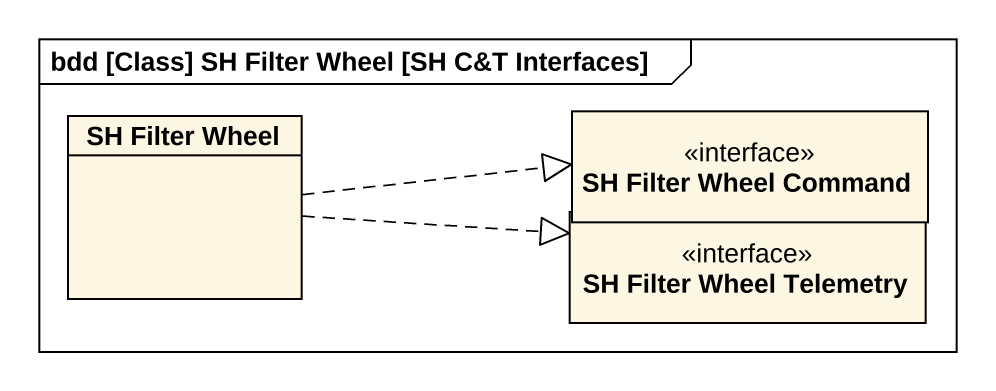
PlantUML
@startuml
mainframe bdd [Class] SH Filter Wheel [SH C&T Interfaces]
hide circle
hide empty members
class "SH Filter Wheel" as SH_Filter_Wheel
interface "SH Filter Wheel Telemetry" as SH_Filter_Wheel_Telemetry
interface "SH Filter Wheel Command" as SH_Filter_Wheel_Command
SH_Filter_Wheel .right.|> SH_Filter_Wheel_Telemetry
SH_Filter_Wheel .right.|> SH_Filter_Wheel_Command
@enduml
